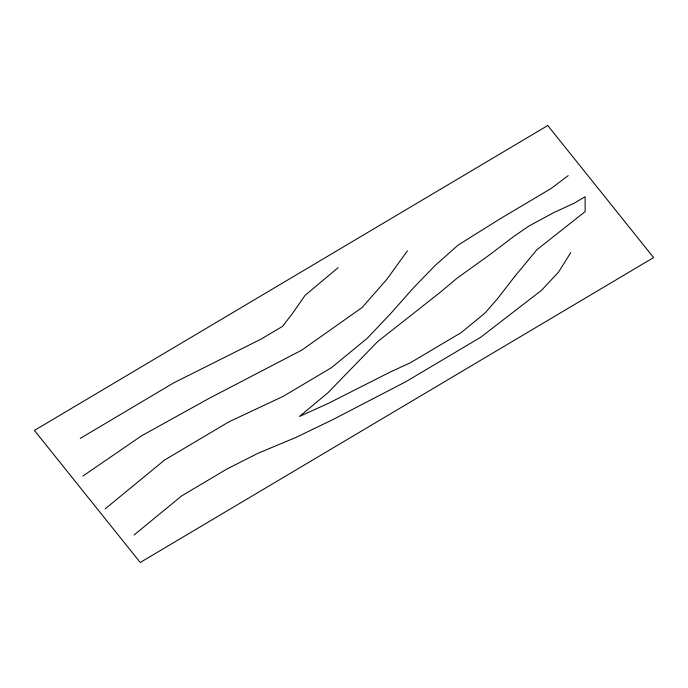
<?xml version="1.0" encoding="UTF-8"?>
<svg xmlns="http://www.w3.org/2000/svg" width="688" height="688" viewBox="0 0 688 688"><rect width="100%" height="100%" fill="white"/><g stroke="black" fill="none" stroke-linecap="round" stroke-linejoin="round"><path stroke-width="1.03" d="M570.722 252.651L558.622 272.018L541.645 290.224L480.68 337.266L405.808 381.728L333.353 419.345L296.39 437.241L257.957 453.297L227.074 468.932L181.615 495.928L134.022 535.032M407.451 250.828L386.862 279.294L362.12 307.519L301.628 350.218L209.72 398.042L141.401 435.908L82.844 476.096M338.075 267.666L305.051 295.401L292.211 313.857L282.519 326.379L261.122 339.081L173.832 382.812L80.247 438.394M105.152 508.862L164.656 459.988L228.82 421.882L283.301 396.288L331.427 367.71L367.125 338.384L390.655 313.582L413.454 287.859L435.048 265.559L458.113 245.1L500.159 218.775L550.959 188.598L568.211 175.646M514.779 276.404L497.329 298.953L484.963 313.066L461.166 332.614L410.358 362.782L390.173 372.062L328.408 403.331L299.469 416.464L327.875 392.822L377.617 341.626L440.526 292.09L457.038 278.219L489.589 254.827L514.125 236.19L529.433 225.75L554.227 212.377L574.42 203.089L585.11 196.742L585.17 211.586L536.846 249.77L514.779 276.404M547.768 125.534L34.4 430.43L140.232 562.466L653.6 257.57L547.768 125.534"/></g></svg>
